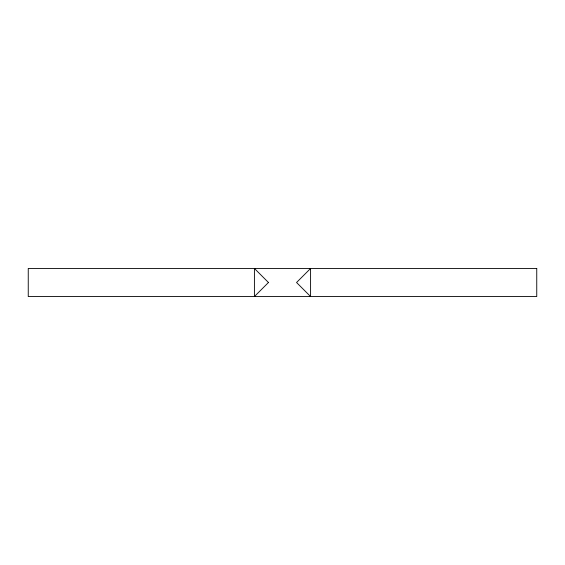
<?xml version="1.0" encoding="UTF-8"?>
<svg xmlns="http://www.w3.org/2000/svg" width="565" height="565" viewBox="0 0 565 565"><rect width="100%" height="100%" fill="white"/><g stroke="black" fill="none" stroke-linecap="round" stroke-linejoin="round"><path stroke-width="0.85" d="M268.453 282.5L254.412 296.547L254.412 268.453L268.453 282.5M310.588 268.453L296.547 282.5L310.588 296.547L310.588 268.453M536.75 268.453L28.25 268.453L28.25 296.547L536.75 296.547L536.75 268.453"/></g></svg>
